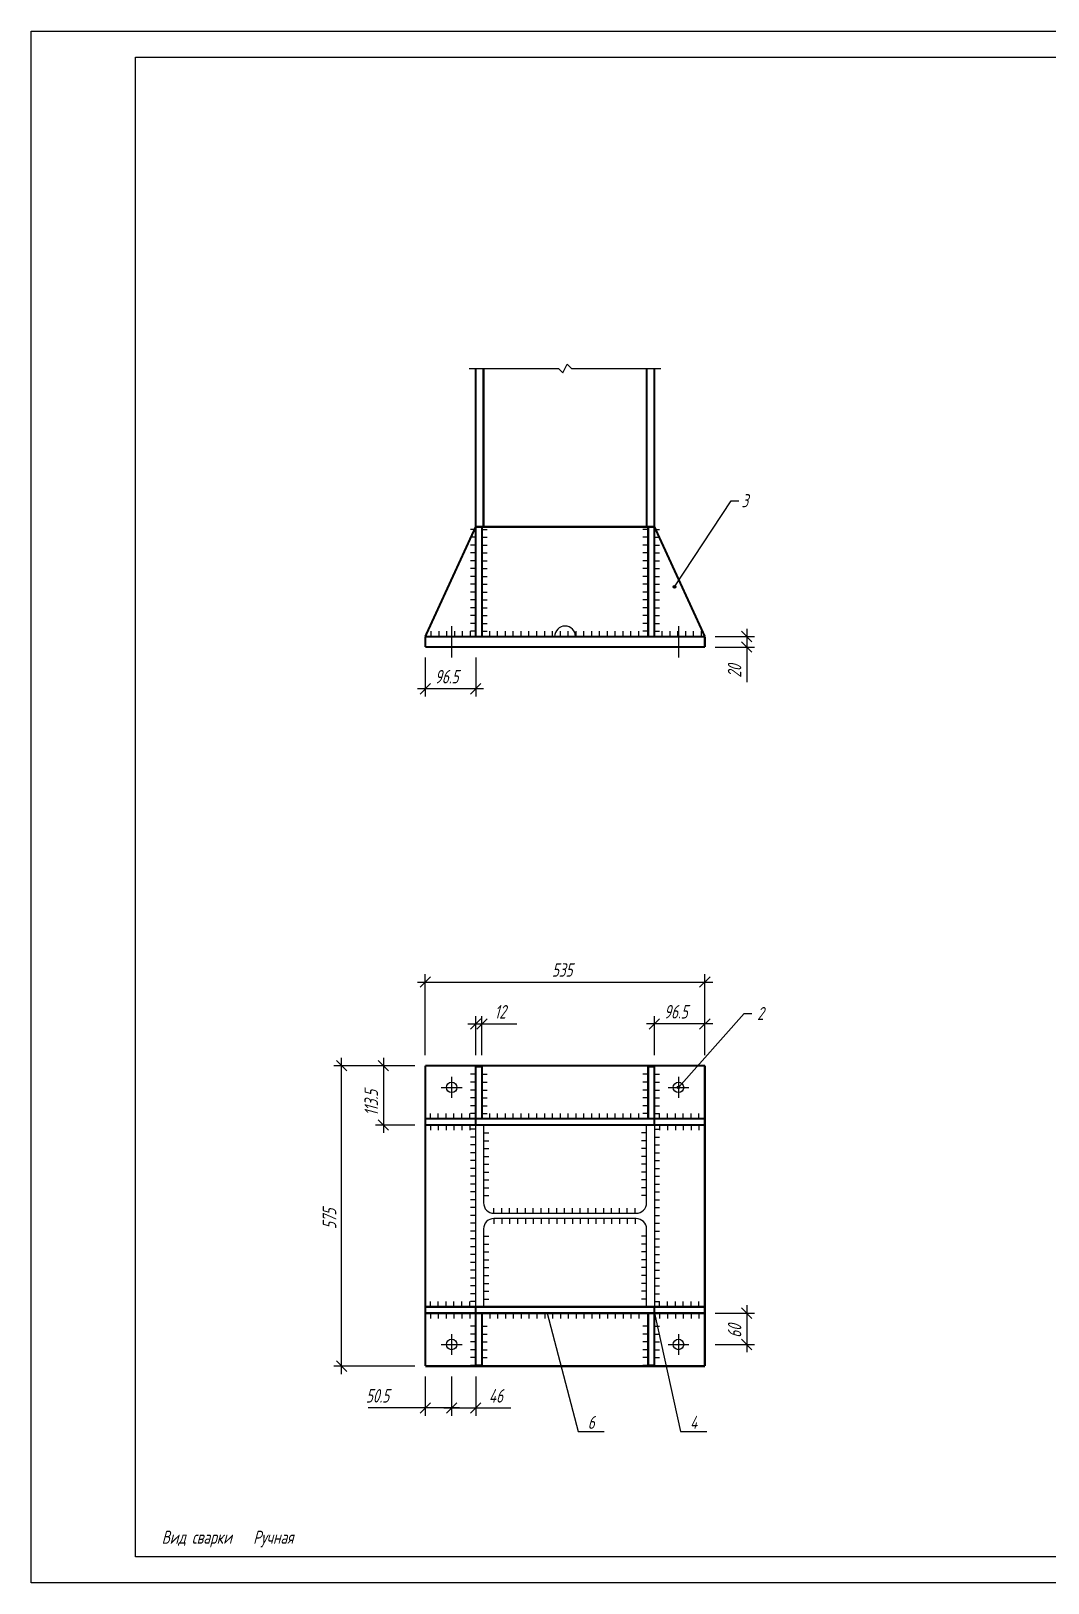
# Model space of a CAD drawing. Extents: x 0 to 420, y 0 to 297.
# Drawn here: x 0 to 194.6, y 0 to 297 of the extents above; entities that cross this region are included whole.
import ezdxf
from ezdxf.enums import TextEntityAlignment as Align

# ---------------------------------------------------------------- set-up
doc = ezdxf.new("R2010")
doc.units = 0
doc.header["$MEASUREMENT"] = 0
doc.layers.get('DEFPOINTS').update_dxf_attribs({"linetype": 'CONTINUOUS'})
for name, color, linetype in [('ВЫНОСКИ', 7, 'CONTINUOUS'), ('ПРОФИЛЬ', 7, 'CONTINUOUS'), ('РАЗМЕРЫ', 7, 'CONTINUOUS'), ('УЗЕЛ', 7, 'CONTINUOUS'), ('ШТАМП_РАМКА', 7, 'CONTINUOUS')]:
    doc.layers.add(name, color=color, linetype=linetype)
doc.styles.add('SCADOFFICE', font='RomanS', dxfattribs={"width": 0.7, "oblique": 15, "height": 2.5})
doc.dimstyles.new('SCADOFFICE_DIM', dxfattribs={"dimtxt": 2.5, "dimasz": 2, "dimexe": 1.5, "dimexo": 2, "dimgap": 1, "dimtad": 1, "dimdec": 4, "dimlfac": 10, "dimdsep": 46, "dimtxsty": 'SCADOFFICE', "dimblk": 'OBLIQUE', "dimsah": 1, "dimcen": 2.5, "dimdle": 1.5, "dimclrd": 256, "dimclre": 256, "dimclrt": 256, "dimadec": 0, "dimazin": 0, "dimtfac": 1, "dimtdec": 4, "dimtmove": 2, "dimatfit": 3, "dimldrblk": 'OBLIQUE', "dimfxl": 1, "dimtolj": 1, "dimarcsym": 0})

# ---------------------------------------------------------------- blocks, each defined once
blk = doc.blocks.new('*U18')
at = {"layer": 'ВЫНОСКИ'}
for points in [[(122.85, 190.57), (122.84, 190.62), (122.85, 190.67)], [(122.86, 190.52), (122.85, 190.67), (122.86, 190.72)], [(122.85, 190.57), (122.85, 190.67), (122.86, 190.52)], [(122.89, 190.48), (122.86, 190.72), (122.89, 190.76)], [(122.86, 190.52), (122.86, 190.72), (122.89, 190.48)], [(122.92, 190.44), (122.89, 190.76), (122.92, 190.8)], [(122.89, 190.48), (122.89, 190.76), (122.92, 190.44)], [(122.96, 190.41), (122.92, 190.8), (122.96, 190.83)], [(122.92, 190.44), (122.92, 190.8), (122.96, 190.41)], [(123, 190.39), (122.96, 190.83), (123, 190.85)], [(122.96, 190.41), (122.96, 190.83), (123, 190.39)], [(123.05, 190.37), (123, 190.85), (123.05, 190.87)], [(123, 190.39), (123, 190.85), (123.05, 190.37)], [(123.05, 190.37), (123.05, 190.87), (123.09, 190.37)], [(123.09, 190.37), (123.05, 190.87), (123.09, 190.87)]]:
    blk.add_solid(points, dxfattribs=at)
at = {"layer": 'ВЫНОСКИ', "extrusion": (0, 0, -1)}
for points in [[(-123.09, 190.37), (-123.09, 190.87), (-123.14, 190.37)], [(-123.14, 190.37), (-123.09, 190.87), (-123.14, 190.87)], [(-123.14, 190.37), (-123.14, 190.87), (-123.19, 190.39)], [(-123.19, 190.39), (-123.14, 190.87), (-123.19, 190.85)], [(-123.19, 190.39), (-123.19, 190.85), (-123.23, 190.41)], [(-123.23, 190.41), (-123.19, 190.85), (-123.23, 190.83)], [(-123.23, 190.41), (-123.23, 190.83), (-123.27, 190.44)], [(-123.27, 190.44), (-123.23, 190.83), (-123.27, 190.8)], [(-123.27, 190.44), (-123.27, 190.8), (-123.3, 190.48)], [(-123.3, 190.48), (-123.27, 190.8), (-123.3, 190.76)], [(-123.3, 190.48), (-123.3, 190.76), (-123.33, 190.52)], [(-123.33, 190.52), (-123.3, 190.76), (-123.33, 190.72)], [(-123.33, 190.52), (-123.33, 190.72), (-123.34, 190.57)], [(-123.34, 190.57), (-123.33, 190.72), (-123.34, 190.67)], [(-123.34, 190.57), (-123.34, 190.67), (-123.34, 190.62)]]:
    blk.add_solid(points, dxfattribs=at)
blk = doc.blocks.new('_OBLIQUE')
at = {"layer": 'РАЗМЕРЫ', "color": 0, "linetype": 'ByBlock'}
blk.add_line((-0.5, -0.5), (0.5, 0.5), dxfattribs=at)
blk = doc.blocks.new('*D1')
at = {"layer": 'DEFPOINTS', "color": 0}
for p in [(128.92, 181.12), (128.92, 179.12), (136.92, 179.12)]:
    blk.add_point(p, dxfattribs=at)
at = {"layer": 'РАЗМЕРЫ'}
for p, q in [((136.92, 182.62), (136.92, 177.62)), ((130.92, 181.12), (138.42, 181.12)), ((130.92, 179.12), (138.42, 179.12)), ((136.92, 181.12), (136.92, 172.42))]:
    blk.add_line(p, q, dxfattribs=at)
at = {"layer": 'РАЗМЕРЫ', "xscale": 2, "yscale": 2, "zscale": 2}
for p, rotation in [((136.92, 181.12), 90), ((136.92, 179.12), 270)]:
    blk.add_blockref('_OBLIQUE', p, dxfattribs=dict(at, rotation=rotation))
at = {"layer": 'РАЗМЕРЫ', "style": 'SCADOFFICE', "oblique": 15, "width": 0.676148}
blk.add_text('20', height=2.58819, rotation=90, dxfattribs=at).set_placement((135.8975, 173.247))
blk = doc.blocks.new('*D3')
at = {"layer": 'DEFPOINTS', "color": 0}
for p in [(75.42, 179.12), (85.07, 179.12), (75.42, 171.12)]:
    blk.add_point(p, dxfattribs=at)
at = {"layer": 'РАЗМЕРЫ'}
for p, q in [((75.42, 177.12), (75.42, 169.62)), ((85.07, 177.12), (85.07, 169.62)), ((86.57, 171.12), (73.92, 171.12))]:
    blk.add_line(p, q, dxfattribs=at)
at = {"layer": 'РАЗМЕРЫ', "xscale": 2, "yscale": 2, "zscale": 2}
for p in [(75.42, 171.12), (85.07, 171.12)]:
    blk.add_blockref('_OBLIQUE', p, dxfattribs=at)
at = {"layer": 'РАЗМЕРЫ', "style": 'SCADOFFICE', "oblique": 15, "width": 0.676148}
blk.add_text('96.5', height=2.5881905, dxfattribs=at).set_placement((77.244625, 172.1525))
blk = doc.blocks.new('*U22')
at = {"layer": 'ВЫНОСКИ'}
for points in [[(123.73, 94.63), (123.69, 95.02), (123.73, 95.05)], [(123.77, 94.61), (123.73, 95.05), (123.77, 95.07)], [(123.73, 94.63), (123.73, 95.05), (123.77, 94.61)], [(123.82, 94.59), (123.77, 95.07), (123.82, 95.09)], [(123.77, 94.61), (123.77, 95.07), (123.82, 94.59)], [(123.82, 94.59), (123.82, 95.09), (123.87, 94.59)], [(123.87, 94.59), (123.82, 95.09), (123.87, 95.09)], [(123.64, 94.74), (123.62, 94.89), (123.64, 94.94)], [(123.62, 94.79), (123.62, 94.84), (123.62, 94.89)], [(123.62, 94.79), (123.62, 94.89), (123.64, 94.74)], [(123.66, 94.7), (123.64, 94.94), (123.66, 94.98)], [(123.64, 94.74), (123.64, 94.94), (123.66, 94.7)], [(123.69, 94.66), (123.66, 94.98), (123.69, 95.02)], [(123.66, 94.7), (123.66, 94.98), (123.69, 94.66)], [(123.69, 94.66), (123.69, 95.02), (123.73, 94.63)]]:
    blk.add_solid(points, dxfattribs=at)
at = {"layer": 'ВЫНОСКИ', "extrusion": (0, 0, -1)}
for points in [[(-123.87, 94.59), (-123.87, 95.09), (-123.92, 94.59)], [(-123.92, 94.59), (-123.87, 95.09), (-123.92, 95.09)], [(-123.92, 94.59), (-123.92, 95.09), (-123.97, 94.61)], [(-123.97, 94.61), (-123.92, 95.09), (-123.97, 95.07)], [(-123.97, 94.61), (-123.97, 95.07), (-124.01, 94.63)], [(-124.01, 94.63), (-123.97, 95.07), (-124.01, 95.05)], [(-124.01, 94.63), (-124.01, 95.05), (-124.05, 94.66)], [(-124.05, 94.66), (-124.01, 95.05), (-124.05, 95.02)], [(-124.05, 94.66), (-124.05, 95.02), (-124.08, 94.7)], [(-124.08, 94.7), (-124.05, 95.02), (-124.08, 94.98)], [(-124.08, 94.7), (-124.08, 94.98), (-124.1, 94.74)], [(-124.1, 94.74), (-124.08, 94.98), (-124.1, 94.94)], [(-124.1, 94.74), (-124.1, 94.94), (-124.12, 94.79)], [(-124.12, 94.79), (-124.1, 94.94), (-124.12, 94.89)], [(-124.12, 94.79), (-124.12, 94.89), (-124.12, 94.84)]]:
    blk.add_solid(points, dxfattribs=at)
blk = doc.blocks.new('*D6')
at = {"layer": 'DEFPOINTS', "color": 0}
for p in [(80.47, 41.49), (85.07, 41.49), (85.07, 33.49)]:
    blk.add_point(p, dxfattribs=at)
at = {"layer": 'РАЗМЕРЫ'}
for p, q in [((80.47, 39.49), (80.47, 31.99)), ((85.07, 39.49), (85.07, 31.99)), ((78.97, 33.49), (86.57, 33.49)), ((85.07, 33.49), (91.77, 33.49))]:
    blk.add_line(p, q, dxfattribs=at)
at = {"layer": 'РАЗМЕРЫ', "xscale": 2, "yscale": 2, "zscale": 2, "rotation": 180}
blk.add_blockref('_OBLIQUE', (80.47, 33.49), dxfattribs=at)
at = {"layer": 'РАЗМЕРЫ', "xscale": 2, "yscale": 2, "zscale": 2}
blk.add_blockref('_OBLIQUE', (85.07, 33.49), dxfattribs=at)
at = {"layer": 'РАЗМЕРЫ', "style": 'SCADOFFICE', "oblique": 15, "width": 0.676148}
blk.add_text('46', height=2.58819, dxfattribs=at).set_placement((87.5935, 34.5125))
blk = doc.blocks.new('*D7')
at = {"layer": 'DEFPOINTS', "color": 0}
for p in [(75.42, 41.49), (80.47, 41.49), (75.42, 33.49)]:
    blk.add_point(p, dxfattribs=at)
at = {"layer": 'РАЗМЕРЫ'}
for p, q in [((75.42, 39.49), (75.42, 31.99)), ((80.47, 39.49), (80.47, 31.99)), ((80.47, 33.49), (64.52, 33.49)), ((81.97, 33.49), (73.92, 33.49))]:
    blk.add_line(p, q, dxfattribs=at)
at = {"layer": 'РАЗМЕРЫ', "xscale": 2, "yscale": 2, "zscale": 2}
for p in [(75.42, 33.49), (80.47, 33.49)]:
    blk.add_blockref('_OBLIQUE', p, dxfattribs=at)
at = {"layer": 'РАЗМЕРЫ', "style": 'SCADOFFICE', "oblique": 15, "width": 0.676148}
blk.add_text('50.5', height=2.58819, dxfattribs=at).set_placement((64.059, 34.5225))
blk = doc.blocks.new('*D8')
at = {"layer": 'DEFPOINTS', "color": 0}
for p in [(128.92, 114.99), (75.42, 98.99), (128.92, 98.99)]:
    blk.add_point(p, dxfattribs=at)
at = {"layer": 'РАЗМЕРЫ'}
for p, q in [((75.42, 100.99), (75.42, 116.49)), ((128.92, 100.99), (128.92, 116.49)), ((73.92, 114.99), (130.42, 114.99))]:
    blk.add_line(p, q, dxfattribs=at)
at = {"layer": 'РАЗМЕРЫ', "xscale": 2, "yscale": 2, "zscale": 2, "rotation": 180}
blk.add_blockref('_OBLIQUE', (75.42, 114.99), dxfattribs=at)
at = {"layer": 'РАЗМЕРЫ', "xscale": 2, "yscale": 2, "zscale": 2}
blk.add_blockref('_OBLIQUE', (128.92, 114.99), dxfattribs=at)
at = {"layer": 'РАЗМЕРЫ', "style": 'SCADOFFICE', "oblique": 15, "width": 0.676148}
blk.add_text('535', height=2.5881905, dxfattribs=at).set_placement((99.640375, 116.0125))
blk = doc.blocks.new('*D9')
at = {"layer": 'DEFPOINTS', "color": 0}
for p in [(59.42, 98.99), (75.42, 98.99), (75.42, 41.49)]:
    blk.add_point(p, dxfattribs=at)
at = {"layer": 'РАЗМЕРЫ'}
for p, q in [((73.42, 98.99), (57.92, 98.99)), ((59.42, 39.99), (59.42, 100.49)), ((73.42, 41.49), (57.92, 41.49))]:
    blk.add_line(p, q, dxfattribs=at)
at = {"layer": 'РАЗМЕРЫ', "xscale": 2, "yscale": 2, "zscale": 2}
for p, rotation in [((59.42, 98.99), 90), ((59.42, 41.49), 270)]:
    blk.add_blockref('_OBLIQUE', p, dxfattribs=dict(at, rotation=rotation))
at = {"layer": 'РАЗМЕРЫ', "style": 'SCADOFFICE', "oblique": 15, "width": 0.676148}
blk.add_text('575', height=2.5881905, rotation=90, dxfattribs=at).set_placement((58.3975, 67.710375))
blk = doc.blocks.new('*D10')
at = {"layer": 'DEFPOINTS', "color": 0}
for p in [(86.27, 106.99), (85.07, 98.99), (86.27, 98.99)]:
    blk.add_point(p, dxfattribs=at)
at = {"layer": 'РАЗМЕРЫ'}
for p, q in [((83.57, 106.99), (87.77, 106.99)), ((85.07, 100.99), (85.07, 108.49)), ((86.27, 100.99), (86.27, 108.49)), ((86.27, 106.99), (92.97, 106.99))]:
    blk.add_line(p, q, dxfattribs=at)
at = {"layer": 'РАЗМЕРЫ', "xscale": 2, "yscale": 2, "zscale": 2, "rotation": 180}
blk.add_blockref('_OBLIQUE', (85.07, 106.99), dxfattribs=at)
at = {"layer": 'РАЗМЕРЫ', "xscale": 2, "yscale": 2, "zscale": 2}
blk.add_blockref('_OBLIQUE', (86.27, 106.99), dxfattribs=at)
at = {"layer": 'РАЗМЕРЫ', "style": 'SCADOFFICE', "oblique": 15, "width": 0.676148}
blk.add_text('12', height=2.58819, dxfattribs=at).set_placement((88.66575, 108.0125))
blk = doc.blocks.new('*D11')
at = {"layer": 'DEFPOINTS', "color": 0}
for p in [(119.27, 106.99), (119.27, 98.99), (128.92, 98.99)]:
    blk.add_point(p, dxfattribs=at)
at = {"layer": 'РАЗМЕРЫ'}
for p, q in [((130.42, 106.99), (117.77, 106.99)), ((119.27, 100.99), (119.27, 108.49)), ((128.92, 100.99), (128.92, 108.49))]:
    blk.add_line(p, q, dxfattribs=at)
at = {"layer": 'РАЗМЕРЫ', "xscale": 2, "yscale": 2, "zscale": 2}
for p in [(119.27, 106.99), (128.92, 106.99)]:
    blk.add_blockref('_OBLIQUE', p, dxfattribs=at)
at = {"layer": 'РАЗМЕРЫ', "style": 'SCADOFFICE', "oblique": 15, "width": 0.676148}
blk.add_text('96.5', height=2.5881905, dxfattribs=at).set_placement((121.094625, 108.0225))
blk = doc.blocks.new('*D12')
at = {"layer": 'DEFPOINTS', "color": 0}
for p in [(75.42, 98.99), (67.42, 87.64), (75.42, 87.64)]:
    blk.add_point(p, dxfattribs=at)
at = {"layer": 'РАЗМЕРЫ'}
for p, q in [((73.42, 98.99), (65.92, 98.99)), ((67.42, 100.49), (67.42, 86.14)), ((73.42, 87.64), (65.92, 87.64))]:
    blk.add_line(p, q, dxfattribs=at)
at = {"layer": 'РАЗМЕРЫ', "xscale": 2, "yscale": 2, "zscale": 2}
for p, rotation in [((67.42, 98.99), 90), ((67.42, 87.64), 270)]:
    blk.add_blockref('_OBLIQUE', p, dxfattribs=dict(at, rotation=rotation))
at = {"layer": 'РАЗМЕРЫ', "style": 'SCADOFFICE', "oblique": 15, "width": 0.676148}
blk.add_text('113.5', height=2.58819, rotation=90, dxfattribs=at).set_placement((66.3875, 89.3845))
blk = doc.blocks.new('*D13')
at = {"layer": 'DEFPOINTS', "color": 0}
for p in [(128.92, 51.64), (128.92, 45.64), (136.92, 45.64)]:
    blk.add_point(p, dxfattribs=at)
at = {"layer": 'РАЗМЕРЫ'}
for p, q in [((130.92, 51.64), (138.42, 51.64)), ((136.92, 53.14), (136.92, 44.14)), ((130.92, 45.64), (138.42, 45.64))]:
    blk.add_line(p, q, dxfattribs=at)
at = {"layer": 'РАЗМЕРЫ', "xscale": 2, "yscale": 2, "zscale": 2}
for p, rotation in [((136.92, 51.64), 90), ((136.92, 45.64), 270)]:
    blk.add_blockref('_OBLIQUE', p, dxfattribs=dict(at, rotation=rotation))
at = {"layer": 'РАЗМЕРЫ', "style": 'SCADOFFICE', "oblique": 15, "width": 0.676148}
blk.add_text('60', height=2.5881905, rotation=90, dxfattribs=at).set_placement((135.8975, 46.913625))

msp = doc.modelspace()

# ---------------------------------------------------------------- linework, layer by layer
at = {"layer": 'ВЫНОСКИ', "linetype": 'Continuous'}
for p, q in [((123.095, 190.62), (133.92, 207.12)), ((133.92, 207.12), (135.42, 207.12)), ((85.07, 201.62), (84.07, 201.62)), ((85.07, 200.12), (84.07, 200.12)), ((86.27, 201.62), (87.27, 201.62)), ((86.27, 200.12), (87.27, 200.12)), ((118.07, 201.62), (117.07, 201.62)), ((118.07, 200.12), (117.07, 200.12)), ((119.27, 201.62), (120.27, 201.62)), ((119.27, 200.12), (120.27, 200.12)), ((85.07, 198.62), (84.07, 198.62)), ((85.07, 197.12), (84.07, 197.12)), ((86.27, 198.62), (87.27, 198.62)), ((86.27, 197.12), (87.27, 197.12)), ((118.07, 198.62), (117.07, 198.62)), ((118.07, 197.12), (117.07, 197.12)), ((119.27, 198.62), (120.27, 198.62)), ((119.27, 197.12), (120.27, 197.12)), ((85.07, 195.62), (84.07, 195.62)), ((85.07, 194.12), (84.07, 194.12)), ((86.27, 195.62), (87.27, 195.62)), ((86.27, 194.12), (87.27, 194.12)), ((118.07, 195.62), (117.07, 195.62)), ((118.07, 194.12), (117.07, 194.12)), ((119.27, 195.62), (120.27, 195.62)), ((119.27, 194.12), (120.27, 194.12)), ((85.07, 192.62), (84.07, 192.62)), ((85.07, 191.12), (84.07, 191.12)), ((86.27, 192.62), (87.27, 192.62)), ((86.27, 191.12), (87.27, 191.12)), ((118.07, 192.62), (117.07, 192.62)), ((118.07, 191.12), (117.07, 191.12)), ((119.27, 192.62), (120.27, 192.62)), ((119.27, 191.12), (120.27, 191.12)), ((85.07, 189.62), (84.07, 189.62)), ((85.07, 188.12), (84.07, 188.12)), ((86.27, 189.62), (87.27, 189.62)), ((86.27, 188.12), (87.27, 188.12)), ((118.07, 189.62), (117.07, 189.62)), ((118.07, 188.12), (117.07, 188.12)), ((119.27, 189.62), (120.27, 189.62)), ((119.27, 188.12), (120.27, 188.12)), ((85.07, 186.62), (84.07, 186.62)), ((85.07, 185.12), (84.07, 185.12)), ((86.27, 186.62), (87.27, 186.62)), ((86.27, 185.12), (87.27, 185.12)), ((118.07, 186.62), (117.07, 186.62)), ((118.07, 185.12), (117.07, 185.12)), ((119.27, 186.62), (120.27, 186.62)), ((119.27, 185.12), (120.27, 185.12)), ((76.57, 181.12), (76.57, 182.12)), ((78.07, 181.12), (78.07, 182.12)), ((79.57, 181.12), (79.57, 182.12)), ((80.47, 183.12), (80.47, 177.12)), ((81.07, 181.12), (81.07, 182.12)), ((82.57, 181.12), (82.57, 182.12)), ((85.07, 183.62), (84.07, 183.62)), ((84.07, 181.12), (84.07, 182.12)), ((85.07, 182.12), (84.07, 182.12)), ((86.27, 183.62), (87.27, 183.62)), ((86.27, 182.12), (87.27, 182.12)), ((87.77, 181.12), (87.77, 182.12)), ((89.27, 181.12), (89.27, 182.12)), ((90.77, 181.12), (90.77, 182.12)), ((92.27, 181.12), (92.27, 182.12)), ((93.77, 181.12), (93.77, 182.12)), ((95.27, 181.12), (95.27, 182.12)), ((96.77, 181.12), (96.77, 182.12)), ((98.27, 181.12), (98.27, 182.12)), ((99.77, 181.12), (99.77, 182.12)), ((101.27, 181.12), (101.27, 182.12)), ((102.77, 181.12), (102.77, 182.12)), ((104.27, 181.12), (104.27, 182.12)), ((105.77, 181.12), (105.77, 182.12)), ((107.27, 181.12), (107.27, 182.12)), ((108.77, 181.12), (108.77, 182.12)), ((110.27, 181.12), (110.27, 182.12)), ((111.77, 181.12), (111.77, 182.12)), ((113.27, 181.12), (113.27, 182.12)), ((114.77, 181.12), (114.77, 182.12)), ((116.27, 181.12), (116.27, 182.12)), ((118.07, 183.62), (117.07, 183.62)), ((118.07, 182.12), (117.07, 182.12)), ((119.27, 183.62), (120.27, 183.62)), ((119.27, 182.12), (120.27, 182.12)), ((120.77, 181.12), (120.77, 182.12)), ((122.27, 181.12), (122.27, 182.12)), ((123.77, 181.12), (123.77, 182.12)), ((123.87, 183.12), (123.87, 177.12)), ((125.27, 181.12), (125.27, 182.12)), ((126.77, 181.12), (126.77, 182.12)), ((128.27, 181.12), (128.27, 182.12)), ((123.87, 94.84), (136.42, 108.99)), ((136.42, 108.99), (137.92, 108.99)), ((80.47, 96.84), (80.47, 92.84)), ((78.47, 94.84), (82.47, 94.84))]:
    msp.add_line(p, q, dxfattribs=at)
for centre in [(123.095, 190.62), (123.87, 94.84)]:
    msp.add_circle(centre, 0.25, dxfattribs=at)
at = {"layer": 'ПРОФИЛЬ', "linetype": 'Continuous'}
for p, q in [((85.07, 52.84), (85.07, 87.64)), ((85.07, 87.64), (86.57, 87.64)), ((86.57, 87.64), (86.57, 72.74)), ((117.77, 72.74), (117.77, 87.64)), ((117.77, 87.64), (119.27, 87.64)), ((119.27, 87.64), (119.27, 52.84)), ((88.57, 70.74), (115.77, 70.74)), ((115.77, 69.74), (88.57, 69.74)), ((86.57, 67.74), (86.57, 52.84)), ((117.77, 52.84), (117.77, 67.74)), ((86.57, 52.84), (85.07, 52.84)), ((119.27, 52.84), (117.77, 52.84))]:
    msp.add_line(p, q, dxfattribs=at)
for centre in [(80.47, 94.84), (123.87, 94.84), (80.47, 45.64), (123.87, 45.64)]:
    msp.add_circle(centre, 1, dxfattribs=at)
for centre, start, end in [((102.17, 181.12), 0, 179.9), ((88.57, 72.74), 180, 269.9), ((115.77, 72.74), 270, 359.9), ((88.57, 67.74), 90, 179.9), ((115.77, 67.74), 0, 89.9)]:
    msp.add_arc(centre, 2, start, end, dxfattribs=at)
at = {"layer": 'УЗЕЛ', "linetype": 'Continuous'}
for p, q in [((83.82, 232.42), (100.92, 232.42)), ((100.92, 232.42), (101.753333, 231.586667)), ((101.753333, 231.586667), (102.586667, 233.253333)), ((102.586667, 233.253333), (103.42, 232.42)), ((103.42, 232.42), (120.52, 232.42)), ((85.07, 97.34), (84.07, 97.34)), ((85.07, 95.84), (84.07, 95.84)), ((86.27, 97.34), (87.27, 97.34)), ((86.27, 95.84), (87.27, 95.84)), ((118.07, 97.34), (117.07, 97.34)), ((118.07, 95.84), (117.07, 95.84)), ((119.27, 97.34), (120.27, 97.34)), ((119.27, 95.84), (120.27, 95.84)), ((123.87, 96.84), (123.87, 92.84)), ((85.07, 94.34), (84.07, 94.34)), ((85.07, 92.84), (84.07, 92.84)), ((86.27, 94.34), (87.27, 94.34)), ((86.27, 92.84), (87.27, 92.84)), ((118.07, 94.34), (117.07, 94.34)), ((118.07, 92.84), (117.07, 92.84)), ((119.27, 94.34), (120.27, 94.34)), ((119.27, 92.84), (120.27, 92.84)), ((121.87, 94.84), (125.87, 94.84)), ((76.42, 88.84), (76.42, 89.84)), ((77.92, 88.84), (77.92, 89.84)), ((79.42, 88.84), (79.42, 89.84)), ((80.92, 88.84), (80.92, 89.84)), ((82.42, 88.84), (82.42, 89.84)), ((83.92, 88.84), (83.92, 89.84)), ((85.07, 91.34), (84.07, 91.34)), ((85.07, 89.84), (84.07, 89.84)), ((86.27, 91.34), (87.27, 91.34)), ((86.27, 89.84), (87.27, 89.84)), ((87.77, 88.84), (87.77, 89.84)), ((89.27, 88.84), (89.27, 89.84)), ((90.77, 88.84), (90.77, 89.84)), ((92.27, 88.84), (92.27, 89.84)), ((93.77, 88.84), (93.77, 89.84)), ((95.27, 88.84), (95.27, 89.84)), ((96.77, 88.84), (96.77, 89.84)), ((98.27, 88.84), (98.27, 89.84)), ((99.77, 88.84), (99.77, 89.84)), ((101.27, 88.84), (101.27, 89.84)), ((102.77, 88.84), (102.77, 89.84)), ((104.27, 88.84), (104.27, 89.84)), ((105.77, 88.84), (105.77, 89.84)), ((107.27, 88.84), (107.27, 89.84)), ((108.77, 88.84), (108.77, 89.84)), ((110.27, 88.84), (110.27, 89.84)), ((111.77, 88.84), (111.77, 89.84)), ((113.27, 88.84), (113.27, 89.84)), ((114.77, 88.84), (114.77, 89.84)), ((116.27, 88.84), (116.27, 89.84)), ((118.07, 91.34), (117.07, 91.34)), ((118.07, 89.84), (117.07, 89.84)), ((119.27, 91.34), (120.27, 91.34)), ((119.27, 89.84), (120.27, 89.84)), ((120.27, 88.84), (120.27, 89.84)), ((121.77, 88.84), (121.77, 89.84)), ((123.27, 88.84), (123.27, 89.84)), ((124.77, 88.84), (124.77, 89.84)), ((126.27, 88.84), (126.27, 89.84)), ((127.77, 88.84), (127.77, 89.84)), ((76.42, 87.64), (76.42, 86.64)), ((77.92, 87.64), (77.92, 86.64)), ((79.42, 87.64), (79.42, 86.64)), ((80.92, 87.64), (80.92, 86.64)), ((82.42, 87.64), (82.42, 86.64)), ((83.92, 87.64), (83.92, 86.64)), ((85.07, 86.84), (84.07, 86.84)), ((86.57, 87.64), (87.57, 87.64)), ((86.57, 87.64), (87.57, 87.64)), ((86.57, 86.14), (87.57, 86.14)), ((86.57, 86.14), (87.57, 86.14)), ((117.77, 87.64), (116.77, 87.64)), ((117.77, 87.64), (116.77, 87.64)), ((117.77, 86.14), (116.77, 86.14)), ((117.77, 86.14), (116.77, 86.14)), ((119.27, 86.84), (120.27, 86.84)), ((120.27, 87.64), (120.27, 86.64)), ((121.77, 87.64), (121.77, 86.64)), ((123.27, 87.64), (123.27, 86.64)), ((124.77, 87.64), (124.77, 86.64)), ((126.27, 87.64), (126.27, 86.64)), ((127.77, 87.64), (127.77, 86.64)), ((85.07, 85.34), (84.07, 85.34)), ((85.07, 83.84), (84.07, 83.84)), ((86.57, 84.64), (87.57, 84.64)), ((86.57, 84.64), (87.57, 84.64)), ((117.77, 84.64), (116.77, 84.64)), ((117.77, 84.64), (116.77, 84.64)), ((119.27, 85.34), (120.27, 85.34)), ((119.27, 83.84), (120.27, 83.84)), ((85.07, 82.34), (84.07, 82.34)), ((85.07, 80.84), (84.07, 80.84)), ((86.57, 83.14), (87.57, 83.14)), ((86.57, 83.14), (87.57, 83.14)), ((86.57, 81.64), (87.57, 81.64)), ((86.57, 81.64), (87.57, 81.64)), ((117.77, 83.14), (116.77, 83.14)), ((117.77, 83.14), (116.77, 83.14)), ((117.77, 81.64), (116.77, 81.64)), ((117.77, 81.64), (116.77, 81.64)), ((119.27, 82.34), (120.27, 82.34)), ((119.27, 80.84), (120.27, 80.84)), ((85.07, 79.34), (84.07, 79.34)), ((85.07, 77.84), (84.07, 77.84)), ((86.57, 80.14), (87.57, 80.14)), ((86.57, 80.14), (87.57, 80.14)), ((86.57, 78.64), (87.57, 78.64)), ((86.57, 78.64), (87.57, 78.64)), ((117.77, 80.14), (116.77, 80.14)), ((117.77, 80.14), (116.77, 80.14)), ((117.77, 78.64), (116.77, 78.64)), ((117.77, 78.64), (116.77, 78.64)), ((119.27, 79.34), (120.27, 79.34)), ((119.27, 77.84), (120.27, 77.84)), ((85.07, 76.34), (84.07, 76.34)), ((85.07, 74.84), (84.07, 74.84)), ((86.57, 77.14), (87.57, 77.14)), ((86.57, 77.14), (87.57, 77.14)), ((86.57, 75.64), (87.57, 75.64)), ((86.57, 75.64), (87.57, 75.64)), ((117.77, 77.14), (116.77, 77.14)), ((117.77, 77.14), (116.77, 77.14)), ((117.77, 75.64), (116.77, 75.64)), ((117.77, 75.64), (116.77, 75.64)), ((119.27, 76.34), (120.27, 76.34)), ((119.27, 74.84), (120.27, 74.84)), ((85.07, 73.34), (84.07, 73.34)), ((85.07, 71.84), (84.07, 71.84)), ((86.57, 74.14), (87.57, 74.14)), ((86.57, 74.14), (87.57, 74.14)), ((88.57, 70.74), (88.57, 71.74)), ((88.57, 70.74), (88.57, 71.74)), ((90.07, 70.74), (90.07, 71.74)), ((90.07, 70.74), (90.07, 71.74)), ((91.57, 70.74), (91.57, 71.74)), ((91.57, 70.74), (91.57, 71.74)), ((93.07, 70.74), (93.07, 71.74)), ((93.07, 70.74), (93.07, 71.74)), ((94.57, 70.74), (94.57, 71.74)), ((94.57, 70.74), (94.57, 71.74)), ((96.07, 70.74), (96.07, 71.74)), ((96.07, 70.74), (96.07, 71.74)), ((97.57, 70.74), (97.57, 71.74)), ((97.57, 70.74), (97.57, 71.74)), ((99.07, 70.74), (99.07, 71.74)), ((99.07, 70.74), (99.07, 71.74)), ((100.57, 70.74), (100.57, 71.74)), ((100.57, 70.74), (100.57, 71.74)), ((102.07, 70.74), (102.07, 71.74)), ((102.07, 70.74), (102.07, 71.74)), ((103.57, 70.74), (103.57, 71.74)), ((103.57, 70.74), (103.57, 71.74)), ((105.07, 70.74), (105.07, 71.74)), ((105.07, 70.74), (105.07, 71.74)), ((106.57, 70.74), (106.57, 71.74)), ((106.57, 70.74), (106.57, 71.74)), ((108.07, 70.74), (108.07, 71.74)), ((108.07, 70.74), (108.07, 71.74)), ((109.57, 70.74), (109.57, 71.74)), ((109.57, 70.74), (109.57, 71.74)), ((111.07, 70.74), (111.07, 71.74)), ((111.07, 70.74), (111.07, 71.74)), ((112.57, 70.74), (112.57, 71.74)), ((112.57, 70.74), (112.57, 71.74)), ((114.07, 70.74), (114.07, 71.74)), ((114.07, 70.74), (114.07, 71.74)), ((115.57, 70.74), (115.57, 71.74)), ((115.57, 70.74), (115.57, 71.74)), ((117.77, 74.14), (116.77, 74.14)), ((117.77, 74.14), (116.77, 74.14)), ((119.27, 73.34), (120.27, 73.34)), ((119.27, 71.84), (120.27, 71.84)), ((85.07, 70.34), (84.07, 70.34)), ((85.07, 68.84), (84.07, 68.84)), ((88.57, 69.74), (88.57, 68.74)), ((88.57, 69.74), (88.57, 68.74)), ((90.07, 69.74), (90.07, 68.74)), ((90.07, 69.74), (90.07, 68.74)), ((91.57, 69.74), (91.57, 68.74)), ((91.57, 69.74), (91.57, 68.74)), ((93.07, 69.74), (93.07, 68.74)), ((93.07, 69.74), (93.07, 68.74)), ((94.57, 69.74), (94.57, 68.74)), ((94.57, 69.74), (94.57, 68.74)), ((96.07, 69.74), (96.07, 68.74)), ((96.07, 69.74), (96.07, 68.74)), ((97.57, 69.74), (97.57, 68.74)), ((97.57, 69.74), (97.57, 68.74)), ((99.07, 69.74), (99.07, 68.74)), ((99.07, 69.74), (99.07, 68.74)), ((100.57, 69.74), (100.57, 68.74)), ((100.57, 69.74), (100.57, 68.74)), ((102.07, 69.74), (102.07, 68.74)), ((102.07, 69.74), (102.07, 68.74)), ((103.57, 69.74), (103.57, 68.74)), ((103.57, 69.74), (103.57, 68.74)), ((105.07, 69.74), (105.07, 68.74)), ((105.07, 69.74), (105.07, 68.74)), ((106.57, 69.74), (106.57, 68.74)), ((106.57, 69.74), (106.57, 68.74)), ((108.07, 69.74), (108.07, 68.74)), ((108.07, 69.74), (108.07, 68.74)), ((109.57, 69.74), (109.57, 68.74)), ((109.57, 69.74), (109.57, 68.74)), ((111.07, 69.74), (111.07, 68.74)), ((111.07, 69.74), (111.07, 68.74)), ((112.57, 69.74), (112.57, 68.74)), ((112.57, 69.74), (112.57, 68.74)), ((114.07, 69.74), (114.07, 68.74)), ((114.07, 69.74), (114.07, 68.74)), ((115.57, 69.74), (115.57, 68.74)), ((115.57, 69.74), (115.57, 68.74)), ((119.27, 70.34), (120.27, 70.34)), ((119.27, 68.84), (120.27, 68.84)), ((85.07, 67.34), (84.07, 67.34)), ((85.07, 65.84), (84.07, 65.84)), ((86.57, 66.34), (87.57, 66.34)), ((86.57, 66.34), (87.57, 66.34)), ((117.77, 66.34), (116.77, 66.34)), ((117.77, 66.34), (116.77, 66.34)), ((119.27, 67.34), (120.27, 67.34)), ((119.27, 65.84), (120.27, 65.84)), ((85.07, 64.34), (84.07, 64.34)), ((85.07, 62.84), (84.07, 62.84)), ((86.57, 64.84), (87.57, 64.84)), ((86.57, 64.84), (87.57, 64.84)), ((86.57, 63.34), (87.57, 63.34)), ((86.57, 63.34), (87.57, 63.34)), ((117.77, 64.84), (116.77, 64.84)), ((117.77, 64.84), (116.77, 64.84)), ((117.77, 63.34), (116.77, 63.34)), ((117.77, 63.34), (116.77, 63.34)), ((119.27, 64.34), (120.27, 64.34)), ((119.27, 62.84), (120.27, 62.84)), ((85.07, 61.34), (84.07, 61.34)), ((85.07, 59.84), (84.07, 59.84)), ((86.57, 61.84), (87.57, 61.84)), ((86.57, 61.84), (87.57, 61.84)), ((86.57, 60.34), (87.57, 60.34)), ((86.57, 60.34), (87.57, 60.34)), ((117.77, 61.84), (116.77, 61.84)), ((117.77, 61.84), (116.77, 61.84)), ((117.77, 60.34), (116.77, 60.34)), ((117.77, 60.34), (116.77, 60.34)), ((119.27, 61.34), (120.27, 61.34)), ((119.27, 59.84), (120.27, 59.84)), ((85.07, 58.34), (84.07, 58.34)), ((85.07, 56.84), (84.07, 56.84)), ((86.57, 58.84), (87.57, 58.84)), ((86.57, 58.84), (87.57, 58.84)), ((86.57, 57.34), (87.57, 57.34)), ((86.57, 57.34), (87.57, 57.34)), ((117.77, 58.84), (116.77, 58.84)), ((117.77, 58.84), (116.77, 58.84)), ((117.77, 57.34), (116.77, 57.34)), ((117.77, 57.34), (116.77, 57.34)), ((119.27, 58.34), (120.27, 58.34)), ((119.27, 56.84), (120.27, 56.84)), ((76.42, 52.84), (76.42, 53.84)), ((77.92, 52.84), (77.92, 53.84)), ((79.42, 52.84), (79.42, 53.84)), ((80.92, 52.84), (80.92, 53.84)), ((82.42, 52.84), (82.42, 53.84)), ((83.92, 52.84), (83.92, 53.84)), ((85.07, 55.34), (84.07, 55.34)), ((85.07, 53.84), (84.07, 53.84)), ((86.57, 55.84), (87.57, 55.84)), ((86.57, 55.84), (87.57, 55.84)), ((86.57, 54.34), (87.57, 54.34)), ((86.57, 54.34), (87.57, 54.34)), ((117.77, 55.84), (116.77, 55.84)), ((117.77, 55.84), (116.77, 55.84)), ((117.77, 54.34), (116.77, 54.34)), ((117.77, 54.34), (116.77, 54.34)), ((119.27, 55.34), (120.27, 55.34)), ((119.27, 53.84), (120.27, 53.84)), ((120.27, 52.84), (120.27, 53.84)), ((121.77, 52.84), (121.77, 53.84)), ((123.27, 52.84), (123.27, 53.84)), ((124.77, 52.84), (124.77, 53.84)), ((126.27, 52.84), (126.27, 53.84)), ((127.77, 52.84), (127.77, 53.84)), ((76.42, 51.64), (76.42, 50.64)), ((77.92, 51.64), (77.92, 50.64)), ((79.42, 51.64), (79.42, 50.64)), ((80.92, 51.64), (80.92, 50.64)), ((82.42, 51.64), (82.42, 50.64)), ((83.92, 51.64), (83.92, 50.64)), ((86.57, 52.84), (87.57, 52.84)), ((86.57, 52.84), (87.57, 52.84)), ((87.77, 51.64), (87.77, 50.64)), ((89.27, 51.64), (89.27, 50.64)), ((90.77, 51.64), (90.77, 50.64)), ((92.27, 51.64), (92.27, 50.64)), ((93.77, 51.64), (93.77, 50.64)), ((95.27, 51.64), (95.27, 50.64)), ((96.77, 51.64), (96.77, 50.64)), ((98.27, 51.64), (98.27, 50.64)), ((98.75, 51.64), (104.67, 28.99)), ((99.77, 51.64), (99.77, 50.64)), ((101.27, 51.64), (101.27, 50.64)), ((102.77, 51.64), (102.77, 50.64)), ((104.27, 51.64), (104.27, 50.64)), ((105.77, 51.64), (105.77, 50.64)), ((107.27, 51.64), (107.27, 50.64)), ((108.77, 51.64), (108.77, 50.64)), ((110.27, 51.64), (110.27, 50.64)), ((111.77, 51.64), (111.77, 50.64)), ((113.27, 51.64), (113.27, 50.64)), ((114.77, 51.64), (114.77, 50.64)), ((116.27, 51.64), (116.27, 50.64)), ((117.77, 52.84), (116.77, 52.84)), ((117.77, 52.84), (116.77, 52.84)), ((119.27, 51.64), (124.27, 28.99)), ((120.27, 51.64), (120.27, 50.64)), ((121.77, 51.64), (121.77, 50.64)), ((123.27, 51.64), (123.27, 50.64)), ((124.77, 51.64), (124.77, 50.64)), ((126.27, 51.64), (126.27, 50.64)), ((127.77, 51.64), (127.77, 50.64)), ((80.47, 47.64), (80.47, 43.64)), ((85.07, 49.14), (84.07, 49.14)), ((85.07, 47.64), (84.07, 47.64)), ((86.27, 49.14), (87.27, 49.14)), ((86.27, 47.64), (87.27, 47.64)), ((118.07, 49.14), (117.07, 49.14)), ((118.07, 47.64), (117.07, 47.64)), ((119.27, 49.14), (120.27, 49.14)), ((119.27, 47.64), (120.27, 47.64)), ((123.87, 47.64), (123.87, 43.64)), ((78.47, 45.64), (82.47, 45.64)), ((85.07, 46.14), (84.07, 46.14)), ((85.07, 44.64), (84.07, 44.64)), ((86.27, 46.14), (87.27, 46.14)), ((86.27, 44.64), (87.27, 44.64)), ((118.07, 46.14), (117.07, 46.14)), ((118.07, 44.64), (117.07, 44.64)), ((119.27, 46.14), (120.27, 46.14)), ((119.27, 44.64), (120.27, 44.64)), ((121.87, 45.64), (125.87, 45.64)), ((85.07, 43.14), (84.07, 43.14)), ((85.07, 41.64), (84.07, 41.64)), ((86.27, 43.14), (87.27, 43.14)), ((86.27, 41.64), (87.27, 41.64)), ((118.07, 43.14), (117.07, 43.14)), ((118.07, 41.64), (117.07, 41.64)), ((119.27, 43.14), (120.27, 43.14)), ((119.27, 41.64), (120.27, 41.64)), ((104.67, 28.99), (109.67, 28.99)), ((124.27, 28.99), (129.27, 28.99))]:
    msp.add_line(p, q, dxfattribs=at)
at = {"layer": 'УЗЕЛ', "linetype": 'Continuous', "const_width": 0.4}
for points in [[(85.07, 202.12), (85.07, 232.42)], [(86.57, 202.12), (86.57, 232.42)], [(117.77, 202.12), (117.77, 232.42)], [(119.27, 202.12), (119.27, 232.42)], [(75.42, 181.12), (85.07, 202.12)], [(85.07, 202.12), (85.07, 181.12)], [(85.07, 202.12), (119.27, 202.12)], [(86.27, 202.12), (86.27, 181.12)], [(118.07, 202.12), (118.07, 181.12)], [(119.27, 202.12), (119.27, 181.12)], [(119.27, 202.12), (128.92, 181.12)], [(75.42, 181.12), (128.92, 181.12)], [(75.42, 179.12), (75.42, 181.12)], [(128.92, 181.12), (128.92, 179.12)], [(128.92, 179.12), (75.42, 179.12)], [(128.92, 98.99), (75.42, 98.99)], [(75.42, 98.99), (75.42, 41.49)], [(85.07, 98.84), (86.27, 98.84)], [(85.07, 88.84), (85.07, 98.84)], [(86.27, 98.84), (86.27, 88.84)], [(118.07, 98.84), (119.27, 98.84)], [(118.07, 88.84), (118.07, 98.84)], [(119.27, 98.84), (119.27, 88.84)], [(128.92, 41.49), (128.92, 98.99)], [(75.42, 88.84), (128.92, 88.84)], [(75.42, 87.64), (75.42, 88.84)], [(128.92, 87.64), (75.42, 87.64)], [(85.07, 88.84), (85.07, 87.64)], [(86.27, 88.84), (85.07, 88.84)], [(119.27, 88.84), (118.07, 88.84)], [(119.27, 88.84), (119.27, 87.64)], [(128.92, 88.84), (128.92, 87.64)], [(75.42, 52.84), (128.92, 52.84)], [(75.42, 51.64), (75.42, 52.84)], [(128.92, 51.64), (75.42, 51.64)], [(85.07, 52.84), (85.07, 51.64)], [(85.07, 51.64), (86.27, 51.64)], [(85.07, 41.64), (85.07, 51.64)], [(86.27, 51.64), (86.27, 41.64)], [(118.07, 51.64), (119.27, 51.64)], [(118.07, 41.64), (118.07, 51.64)], [(119.27, 52.84), (119.27, 51.64)], [(119.27, 51.64), (119.27, 41.64)], [(128.92, 52.84), (128.92, 51.64)], [(75.42, 41.49), (128.92, 41.49)], [(86.27, 41.64), (85.07, 41.64)], [(119.27, 41.64), (118.07, 41.64)]]:
    msp.add_lwpolyline(points, dxfattribs=at)
at = {"layer": 'ШТАМП_РАМКА', "linetype": 'Continuous'}
for p, q in [((0, 297), (420, 297)), ((0, 0), (0, 297)), ((20, 292), (415, 292)), ((20, 5), (20, 292)), ((415, 5), (20, 5)), ((420, 0), (0, 0))]:
    msp.add_line(p, q, dxfattribs=at)

# ---------------------------------------------------------------- block references
at = {"layer": 'ВЫНОСКИ'}
for name in ['*U18', '*U22']:
    msp.add_blockref(name, (0, 0), dxfattribs=at)

# ---------------------------------------------------------------- texts
at = {"layer": 'ВЫНОСКИ', "style": 'SCADOFFICE', "oblique": 15, "width": 0.7}
for s, p in [('3', (135.92, 205.87)), ('2', (138.92, 107.74))]:
    msp.add_text(s, height=2.5, dxfattribs=at).set_placement(p)
at = {"layer": 'УЗЕЛ', "style": 'SCADOFFICE', "oblique": 15, "width": 0.7}
for s, p in [('6', (107.17, 29.49)), ('4', (126.77, 29.49))]:
    msp.add_text(s, height=2.5, dxfattribs=at).set_placement(p, align=Align.CENTER)
at = {"layer": 'ШТАМП_РАМКА', "style": 'SCADOFFICE', "oblique": 15, "width": 0.7}
for s, p in [('Вид сварки', (25, 7.5)), ('Ручная', (42.5, 7.5))]:
    msp.add_text(s, height=2.5, dxfattribs=at).set_placement(p)

# ---------------------------------------------------------------- dimensions: what is measured, and where the dimension line sits
at = {"layer": 'РАЗМЕРЫ'}
dim = msp.add_linear_dim(base=(136.92, 179.12), p1=(128.92, 181.12), p2=(128.92, 179.12), angle=90, dimstyle='SCADOFFICE_DIM', dxfattribs=at)
dim.commit()
dim.dimension.update_dxf_attribs({"geometry": '*D1', "text_midpoint": (136.92, 174.92), "dimtype": 160})
for base, p1, p2, picture, middle in [((75.42, 171.12), (85.07, 179.12), (75.42, 179.12), '*D3', (80.245, 171.12)), ((128.92, 114.99), (75.42, 98.99), (128.92, 98.99), '*D8', (102.17, 114.99)), ((119.27, 106.99), (128.92, 98.99), (119.27, 98.99), '*D11', (124.095, 106.99))]:
    dim = msp.add_linear_dim(base=base, p1=p1, p2=p2, dimstyle='SCADOFFICE_DIM', dxfattribs=at)
    dim.commit()
    dim.dimension.update_dxf_attribs({"geometry": picture, "text_midpoint": middle})
for base, p1, p2, picture, middle in [((86.27, 106.99), (85.07, 98.99), (86.27, 98.99), '*D10', (90.47, 106.99)), ((75.42, 33.49), (80.47, 41.49), (75.42, 41.49), '*D7', (67.02, 33.49)), ((85.07, 33.49), (80.47, 41.49), (85.07, 41.49), '*D6', (89.27, 33.49))]:
    dim = msp.add_linear_dim(base=base, p1=p1, p2=p2, dimstyle='SCADOFFICE_DIM', dxfattribs=at)
    dim.commit()
    dim.dimension.update_dxf_attribs({"geometry": picture, "text_midpoint": middle, "dimtype": 160})
for base, p1, p2, picture, middle in [((59.42, 98.99), (75.42, 41.49), (75.42, 98.99), '*D9', (59.42, 70.24)), ((67.42, 87.64), (75.42, 98.99), (75.42, 87.64), '*D12', (67.42, 93.315)), ((136.92, 45.64), (128.92, 51.64), (128.92, 45.64), '*D13', (136.92, 48.64))]:
    dim = msp.add_linear_dim(base=base, p1=p1, p2=p2, angle=90, dimstyle='SCADOFFICE_DIM', dxfattribs=at)
    dim.commit()
    dim.dimension.update_dxf_attribs({"geometry": picture, "text_midpoint": middle})

doc.saveas('drawing.dxf')
